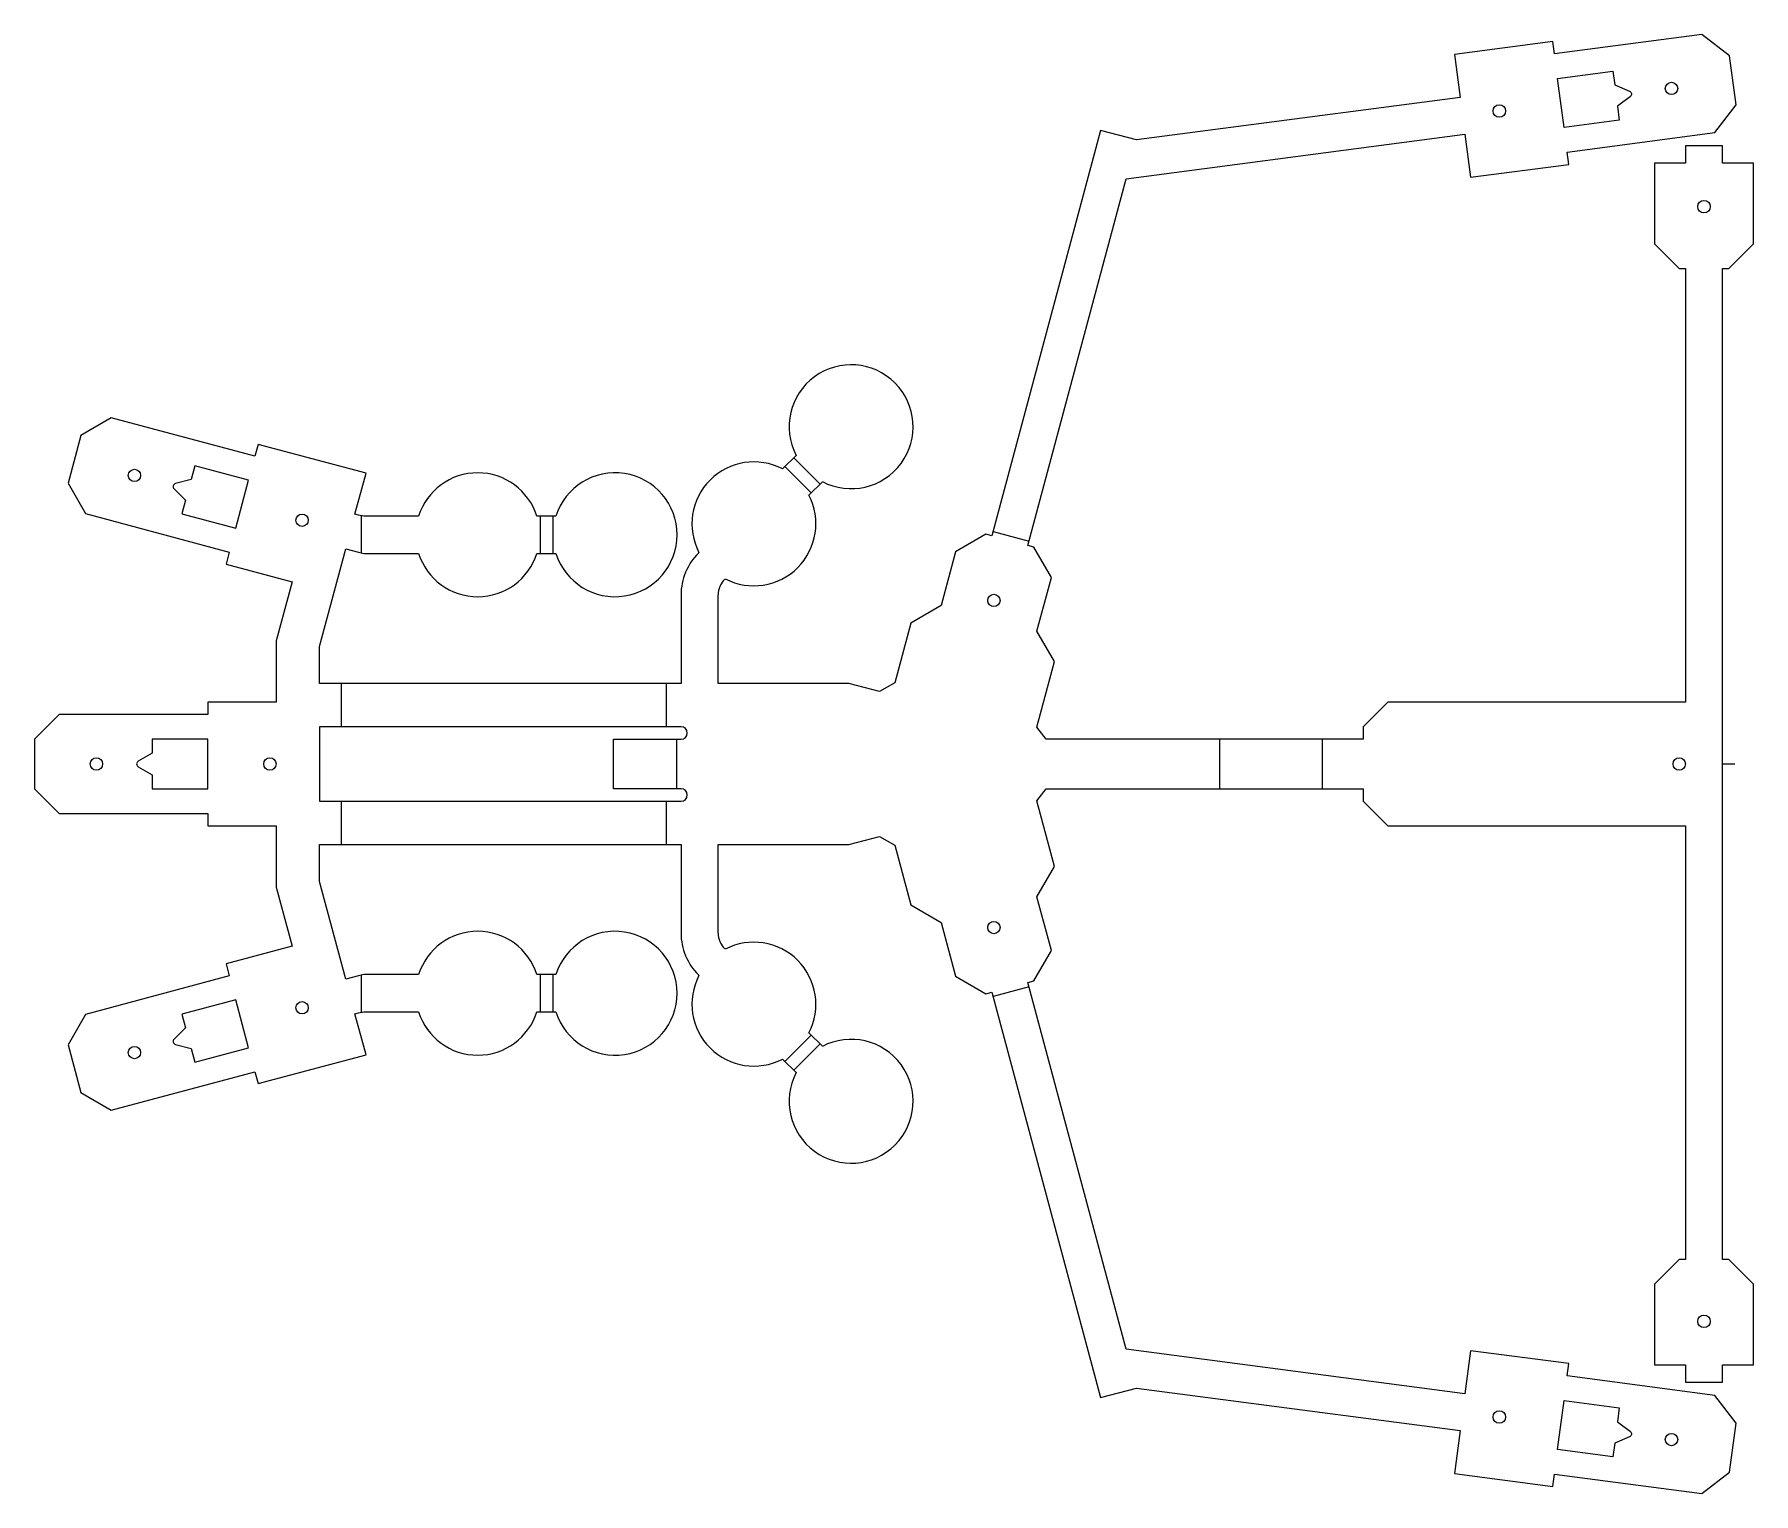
# Model space of a CAD drawing. Header units: millimetres. Extents: x -82 to 57, y -61 to 57.
import ezdxf

# ---------------------------------------------------------------- set-up
doc = ezdxf.new("R2010")
doc.units = ezdxf.units.MM
doc.layers.get('0').update_dxf_attribs({"linetype": 'CONTINUOUS'})

msp = doc.modelspace()

# ---------------------------------------------------------------- linework, layer by layer
for p, q in [((52.9, 56.88), (41, 55.31)), ((55.14, 55.16), (52.9, 56.88)), ((40.87, 56.31), (32.94, 55.26)), ((41, 55.31), (40.87, 56.31)), ((32.94, 55.26), (33.39, 51.79)), ((55.66, 51.19), (55.14, 55.16)), ((33.39, 51.79), (7.3, 48.36)), ((53.94, 48.95), (55.66, 51.19)), ((4.4, 49.13), (-4.37, 16.42)), ((7.3, 48.36), (4.4, 49.13)), ((6.46, 45.22), (33.79, 48.82)), ((33.79, 48.82), (34.24, 45.35)), ((42.04, 47.38), (53.94, 48.95)), ((42.17, 46.39), (42.04, 47.38)), ((54.57, 47.88), (51.57, 47.88)), ((51.57, 47.88), (51.57, 46.48)), ((54.57, 46.48), (54.57, 47.88)), ((34.24, 45.35), (42.17, 46.39)), ((51.57, 46.48), (49.07, 46.48)), ((49.07, 46.48), (49.07, 39.98)), ((57.07, 46.48), (54.57, 46.48)), ((57.07, 39.98), (57.07, 46.48)), ((-1.47, 15.64), (6.46, 45.22)), ((49.07, 39.98), (51.07, 37.98)), ((55.07, 37.98), (57.07, 39.98)), ((51.07, 37.98), (51.57, 37.98)), ((51.57, 37.98), (51.57, 3)), ((54.57, -41.98), (54.57, 37.98)), ((54.57, 37.98), (55.07, 37.98)), ((-75.41, 25.93), (-77.86, 24.52)), ((-63.82, 22.83), (-75.41, 25.93)), ((-77.86, 24.52), (-78.89, 20.66)), ((-63.56, 23.79), (-63.82, 22.83)), ((-54.86, 21.46), (-63.56, 23.79)), ((-20.17, 22.9), (-21.26, 21.81)), ((-18.23, 20.59), (-20.35, 22.72)), ((-55.75, 18.17), (-54.86, 21.46)), ((-18.95, 19.88), (-21.07, 22)), ((-78.89, 20.66), (-77.48, 18.21)), ((-19.14, 19.69), (-18.05, 20.78)), ((-77.48, 18.21), (-65.89, 15.1)), ((-55.46, 18.09), (-55.75, 18.17)), ((-55.04, 18), (-55.46, 18.09)), ((-55.25, 18.05), (-55.25, 15.05)), ((-50.62, 18), (-55.04, 18)), ((-39.54, 18), (-41.08, 18)), ((-40.82, 18), (-40.82, 15)), ((-39.8, 18), (-39.8, 15)), ((-4.27, 16.76), (-1.37, 15.99)), ((-58.61, 7.48), (-56.5, 15.37)), ((-56.5, 15.37), (-55.46, 15.09)), ((-4.85, 16.55), (-7.3, 15.13)), ((-4.37, 16.42), (-4.85, 16.55)), ((-0.98, 15.51), (-1.47, 15.64)), ((0.43, 13.06), (-0.98, 15.51)), ((-65.89, 15.1), (-66.15, 14.13)), ((-66.15, 14.13), (-60.83, 12.71)), ((-55.46, 15.09), (-55.04, 15)), ((-55.04, 15), (-50.62, 15)), ((-41.08, 15), (-39.54, 15)), ((-28.01, 15.06), (-28.04, 15.03)), ((-7.3, 15.13), (-8.46, 10.79)), ((-60.83, 12.71), (-62.11, 7.94)), ((-25.92, 12.9), (-25.88, 12.94)), ((-0.74, 8.72), (0.43, 13.06)), ((-29.45, 11.64), (-29.45, 4.5)), ((-26.45, 4.5), (-26.45, 11.64)), ((-8.46, 10.79), (-10.91, 9.37)), ((-10.91, 9.37), (-12.21, 4.54)), ((0.68, 6.27), (-0.74, 8.72)), ((-62.11, 7.94), (-62.11, 3)), ((-58.61, 4.5), (-58.61, 7.48)), ((-0.74, 0.97), (0.68, 6.27)), ((-29.45, 4.5), (-58.61, 4.5)), ((-56.86, 4.5), (-56.86, 1)), ((-30.66, 4.5), (-30.66, 1)), ((-15.91, 4.5), (-26.45, 4.5)), ((-13.43, 3.84), (-15.91, 4.5)), ((-12.21, 4.54), (-13.43, 3.84)), ((-62.11, 3), (-67.61, 3)), ((-67.61, 3), (-67.61, 2)), ((27.57, 3), (25.57, 1)), ((51.57, 3), (27.57, 3)), ((-79.61, 2), (-81.61, 0)), ((-67.61, 2), (-79.61, 2)), ((0, 0), (-0.74, 0.97)), ((25.57, 0), (0, 0)), ((25.57, 1), (25.57, 0)), ((-81.61, 0), (-81.61, -4)), ((-29.79, -4), (-29.79, 0)), ((14.01, -4), (14.01, 0)), ((22.27, 0), (22.27, -4)), ((54.57, -2), (55.57, -2)), ((-81.61, -4), (-79.61, -6)), ((-0.74, -4.97), (0, -4)), ((0, -4), (25.57, -4)), ((25.57, -4), (25.57, -5)), ((-56.86, -5), (-56.86, -8.5)), ((-30.66, -5), (-30.66, -8.5)), ((0.68, -10.27), (-0.74, -4.97)), ((25.57, -5), (27.57, -7)), ((-79.61, -6), (-67.61, -6)), ((-67.61, -6), (-67.61, -7)), ((-67.61, -7), (-62.11, -7)), ((-62.11, -7), (-62.11, -11.94)), ((-15.91, -8.5), (-13.43, -7.84)), ((-13.43, -7.84), (-12.21, -8.54)), ((27.57, -7), (51.57, -7)), ((51.57, -7), (51.57, -41.98)), ((-58.61, -8.5), (-29.45, -8.5)), ((-58.61, -11.48), (-58.61, -8.5)), ((-29.45, -8.5), (-29.45, -15.64)), ((-26.45, -15.64), (-26.45, -8.5)), ((-26.45, -8.5), (-15.91, -8.5)), ((-12.21, -8.54), (-10.91, -13.37)), ((-0.74, -12.72), (0.68, -10.27)), ((-62.11, -11.94), (-60.83, -16.71)), ((-56.5, -19.37), (-58.61, -11.48)), ((-10.91, -13.37), (-8.46, -14.79)), ((0.43, -17.06), (-0.74, -12.72)), ((-8.46, -14.79), (-7.3, -19.13)), ((-60.83, -16.71), (-66.15, -18.13)), ((-25.88, -16.94), (-25.92, -16.9)), ((-0.98, -19.51), (0.43, -17.06)), ((-65.89, -19.1), (-77.48, -22.21)), ((-66.15, -18.13), (-65.89, -19.1)), ((-55.46, -19.09), (-56.5, -19.37)), ((-55.04, -19), (-55.46, -19.09)), ((-55.25, -19.05), (-55.25, -22.05)), ((-50.62, -19), (-55.04, -19)), ((-39.54, -19), (-41.08, -19)), ((-40.82, -19), (-40.82, -22)), ((-39.8, -19), (-39.8, -22)), ((-28.04, -19.03), (-28.01, -19.06)), ((-7.3, -19.13), (-4.85, -20.55)), ((-4.85, -20.55), (-4.37, -20.42)), ((-4.37, -20.42), (4.4, -53.13)), ((-1.37, -19.99), (-4.27, -20.76)), ((-1.47, -19.64), (-0.98, -19.51)), ((6.46, -49.22), (-1.47, -19.64)), ((-55.75, -22.17), (-55.46, -22.09)), ((-54.86, -25.46), (-55.75, -22.17)), ((-55.46, -22.09), (-55.04, -22)), ((-55.04, -22), (-50.62, -22)), ((-41.08, -22), (-39.54, -22)), ((-77.48, -22.21), (-78.89, -24.66)), ((-78.89, -24.66), (-77.86, -28.52)), ((-21.07, -26), (-18.95, -23.88)), ((-20.35, -26.72), (-18.23, -24.59)), ((-18.05, -24.78), (-19.14, -23.69)), ((-63.56, -27.79), (-54.86, -25.46)), ((-21.26, -25.81), (-20.17, -26.9)), ((-75.41, -29.93), (-63.82, -26.83)), ((-63.82, -26.83), (-63.56, -27.79)), ((-77.86, -28.52), (-75.41, -29.93)), ((51.07, -41.98), (49.07, -43.98)), ((51.57, -41.98), (51.07, -41.98)), ((55.07, -41.98), (54.57, -41.98)), ((57.07, -43.98), (55.07, -41.98)), ((49.07, -43.98), (49.07, -50.48)), ((57.07, -50.48), (57.07, -43.98)), ((33.79, -52.82), (6.46, -49.22)), ((34.24, -49.35), (33.79, -52.82)), ((42.17, -50.39), (34.24, -49.35)), ((42.04, -51.38), (42.17, -50.39)), ((49.07, -50.48), (51.57, -50.48)), ((51.57, -50.48), (51.57, -51.88)), ((54.57, -51.88), (54.57, -50.48)), ((54.57, -50.48), (57.07, -50.48)), ((4.4, -53.13), (7.3, -52.36)), ((7.3, -52.36), (33.39, -55.79)), ((53.94, -52.95), (42.04, -51.38)), ((51.57, -51.88), (54.57, -51.88)), ((55.66, -55.19), (53.94, -52.95)), ((55.14, -59.16), (55.66, -55.19)), ((33.39, -55.79), (32.94, -59.26)), ((32.94, -59.26), (40.87, -60.31)), ((40.87, -60.31), (41, -59.31)), ((41, -59.31), (52.9, -60.88)), ((52.9, -60.88), (55.14, -59.16))]:
    msp.add_line(p, q)
for points in [[(47.07, 52.3, -0.57735), (47.13, 51.87), (46.1, 51.08), (46.24, 49.95), (41.78, 49.37), (41.26, 53.33), (45.72, 53.92), (45.87, 52.8)], [(-68.97, 20.97), (-70.23, 20.63, 0.57735), (-70.34, 20.21), (-69.42, 19.29), (-69.72, 18.2), (-65.37, 17.03), (-64.33, 20.9), (-68.68, 22.06)], [(-34.9, 0), (-29.45, 0, 1), (-29.45, 1), (-58.61, 1), (-58.61, -5), (-29.45, -5, 1), (-29.45, -4), (-34.9, -4)], [(-72.11, -1.13), (-73.24, -1.78, 0.57735), (-73.24, -2.22), (-72.11, -2.87), (-72.11, -4), (-67.61, -4), (-67.61, 0), (-72.11, 0)], [(-69.42, -23.29), (-70.34, -24.21, 0.57735), (-70.23, -24.63), (-68.97, -24.97), (-68.68, -26.06), (-64.33, -24.9), (-65.37, -21.03), (-69.72, -22.2)], [(47.13, -55.87, -0.57735), (47.07, -56.3), (45.87, -56.8), (45.72, -57.92), (41.26, -57.33), (41.78, -53.37), (46.24, -53.95), (46.1, -55.08)]]:
    msp.add_lwpolyline(points, format="xyb", close=True)
for centre in [(50.45, 52.52), (36.56, 50.7), (53.07, 42.98), (-73.54, 21.29), (-60.02, 17.67), (-4.21, 11.2), (-76.61, -2), (-62.61, -2), (51.07, -2), (-4.21, -15.2), (-60.02, -21.67), (-73.54, -25.29), (53.07, -46.98), (36.56, -54.7), (50.45, -56.52)]:
    msp.add_circle(centre, 0.5)
for centre, radius, start, end in [((-15.73, 25.22), 5, -117.5424, 207.5424), ((-23.57, 17.38), 5, 62.4576, 207.5424), ((-45.85, 16.5), 5, 17.4576, 162.5424), ((-34.77, 16.5), 5, -162.5424, 162.5424), ((-23.57, 17.38), 5, -117.5424, 27.5424), ((-45.85, 16.5), 5, 197.4576, 342.5424), ((-24.66, 11.64), 4.79, 135, 180), ((-24.66, 11.64), 1.79, 135, 180), ((-45.85, -20.5), 5, 17.4576, 162.5424), ((-34.77, -20.5), 5, -162.5424, 162.5424), ((-24.66, -15.64), 4.79, 180, 225), ((-24.66, -15.64), 1.79, 180, 225), ((-23.57, -21.38), 5, -27.5424, 117.5424), ((-23.57, -21.38), 5, 152.4576, 297.5424), ((-45.85, -20.5), 5, 197.4576, 342.5424), ((-15.73, -29.22), 5, -207.5424, 117.5424)]:
    msp.add_arc(centre, radius, start, end)

doc.saveas('drawing.dxf')
